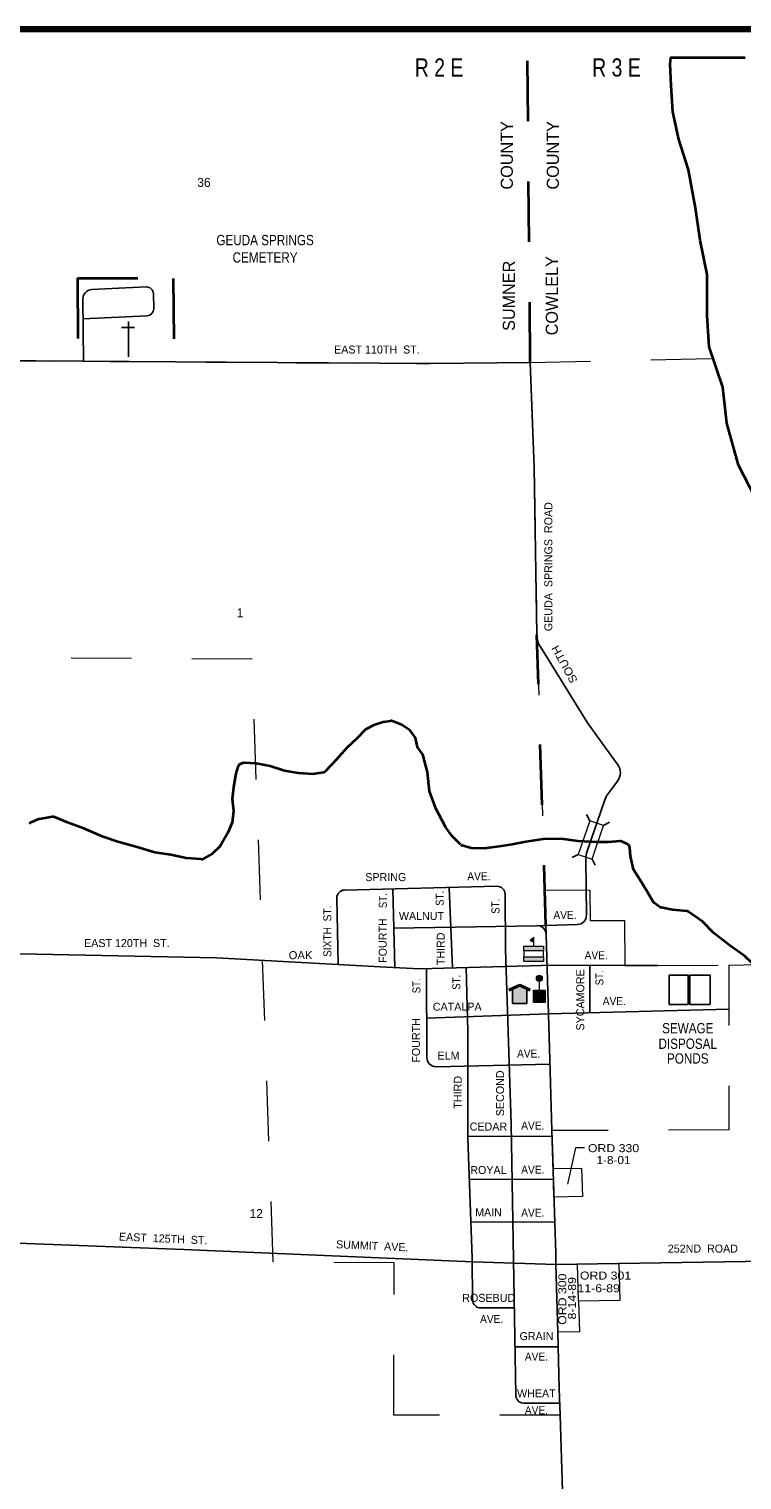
# Model space of a CAD drawing. Extents: x 410.7 to 415.18, y 2550.91 to 2554.85.
# Drawn here: x 412.011 to 413.193, y 2552.445 to 2554.85 of the extents above; entities that cross this region are included whole.
import ezdxf
from ezdxf.enums import TextEntityAlignment as Align

# ---------------------------------------------------------------- set-up
doc = ezdxf.new("R2010")
doc.units = 0
doc.header["$LTSCALE"] = 0.006
for name, pattern in [('DOT_DASHED', [7.7, 5, -1.2, 0.3, -1.2]), ('DOTTED', [1.5, 0.3, -1.2]), ('LONG_DASHED', [7.5, 6, -1.5]), ('MEDIUM_DASHED', [4.5, 3, -1.5])]:
    doc.linetypes.add(name, pattern=pattern)
for name, color, linetype, lineweight in [('14', 7, 'Continuous', 25), ('15', 7, 'MEDIUM_DASHED', 13), ('2', 7, 'DOT_DASHED', 35), ('21', 7, 'Continuous', 25), ('25', 7, 'Continuous', 35), ('32', 7, 'DOTTED', 35), ('35', 7, 'Continuous', 13), ('36', 7, 'Continuous', 13), ('4', 7, 'LONG_DASHED', 13), ('48', 7, 'Continuous', 106), ('50', 7, 'Continuous', 13), ('51', 7, 'Continuous', 13), ('6', 7, 'LONG_DASHED', 13)]:
    doc.layers.add(name, color=color, linetype=linetype, lineweight=lineweight)
for name, color, linetype in [('41', 7, 'Continuous'), ('45', 7, 'Continuous'), ('46', 7, 'Continuous'), ('49', 7, 'Continuous')]:
    doc.layers.add(name, color=color, linetype=linetype)

msp = doc.modelspace()

# ---------------------------------------------------------------- hatches: boundary and pattern name
at = {"layer": '35'}
for points in [[(412.848106, 2553.336364), (412.848106, 2553.343939), (412.842235, 2553.338826)], [(412.864394, 2553.329356), (412.864394, 2553.32178), (412.831629, 2553.32178), (412.831629, 2553.329356)], [(412.864394, 2553.311553), (412.864394, 2553.303977), (412.831629, 2553.303977), (412.831629, 2553.311553)]]:
    msp.add_hatch(color=256, dxfattribs=at).paths.add_polyline_path(points)
at = {"layer": '36'}
for points in [[(412.857527, 2553.271272, 1), (412.8571, 2553.281073, 1)], [(412.847727, 2553.236174), (412.847727, 2553.256439), (412.867235, 2553.256439), (412.867235, 2553.236174)]]:
    msp.add_hatch(color=256, dxfattribs=at).paths.add_polyline_path(points)
at = {"layer": '51'}
msp.add_hatch(color=256, dxfattribs=at).paths.add_polyline_path([(412.825, 2553.264583), (412.812689, 2553.259091), (412.812689, 2553.23428), (412.836742, 2553.23428), (412.836742, 2553.259091)])

# ---------------------------------------------------------------- linework, layer by layer
at = {"layer": '14'}
for p, q in [((412.114962, 2554.417803), (412.205682, 2554.422159)), ((412.100568, 2554.402462), (412.101515, 2554.298864)), ((412.217614, 2554.410985), (412.217992, 2554.385985)), ((412.100947, 2554.369508), (412.207197, 2554.374432)), ((412.937121, 2553.699621), (412.859091, 2553.825758)), ((412.937121, 2553.699621), (412.987311, 2553.630114)), ((412.987311, 2553.603409), (412.970644, 2553.581061)), ((412.965152, 2553.570644), (412.936742, 2553.486742)), ((412.934659, 2553.474242), (412.935417, 2553.380682)), ((412.53447, 2553.422538), (412.786932, 2553.428788)), ((412.521402, 2553.40928), (412.524053, 2553.298864)), ((412.614583, 2553.424621), (412.617614, 2553.29375)), ((412.707765, 2553.426894), (412.713447, 2553.293371)), ((412.801515, 2553.324053), (412.800568, 2553.41572)), ((412.615909, 2553.35928), (412.853409, 2553.363447)), ((412.853409, 2553.363447), (412.920644, 2553.365341)), ((412.86875, 2553.348674), (412.868182, 2553.363826)), ((412.810417, 2553.035227), (412.801515, 2553.324053)), ((412.670833, 2553.144697), (412.670076, 2553.292235)), ((412.738636, 2553.188258), (412.735795, 2553.293939)), ((412.941098, 2553.218182), (412.941098, 2553.297538)), ((413.053598, 2553.297538), (412.999053, 2553.297538)), ((412.872538, 2553.217235), (412.670455, 2553.210417)), ((412.872538, 2553.217235), (413.171591, 2553.224811)), ((412.686364, 2553.129735), (412.874811, 2553.133902)), ((412.818182, 2552.585227), (412.810417, 2553.035227)), ((412.738636, 2553.013826), (412.878409, 2553.014583)), ((412.741288, 2552.942803), (412.880682, 2552.943561)), ((412.743939, 2552.87178), (412.882765, 2552.872538)), ((412.746023, 2552.812879), (412.74678, 2552.742992)), ((412.884848, 2552.801894), (412.988447, 2552.803598)), ((412.887879, 2552.689583), (412.884848, 2552.801894)), ((412.81572, 2552.730114), (412.760227, 2552.729924)), ((412.816856, 2552.66553), (412.888447, 2552.66553)), ((412.831439, 2552.572159), (412.890909, 2552.572159))]:
    msp.add_line(p, q, dxfattribs=at)
for points in [[(411.845644, 2554.299621), (411.945644, 2554.3), (412.253977, 2554.297727), (412.677083, 2554.295265), (412.842235, 2554.29678)], [(412.842235, 2554.29678), (412.848674, 2554.122917), (412.853409, 2553.845265)], [(412.87822, 2553.023864), (412.875189, 2553.122538), (412.86875, 2553.348674)], [(412.999053, 2553.297538), (412.881629, 2553.297727), (412.658523, 2553.291856), (412.593371, 2553.295076), (412.322348, 2553.310038), (411.914394, 2553.318371)], [(412.988447, 2552.803598), (413.304545, 2552.808523), (413.723106, 2552.817424), (413.867992, 2552.819886), (413.903409, 2552.823295), (413.928977, 2552.829924), (413.95303, 2552.842992), (413.974432, 2552.860417), (413.990909, 2552.879356), (414.004735, 2552.905682), (414.025379, 2552.984091), (414.077273, 2553.207576), (414.087311, 2553.250568), (414.093939, 2553.267803), (414.107955, 2553.290909), (414.12197, 2553.304924), (414.14678, 2553.318182), (414.166477, 2553.321402), (414.216667, 2553.323864), (414.533333, 2553.331439)], [(412.746023, 2552.812879), (412.738636, 2553.010606), (412.738636, 2553.188258)], [(412.884848, 2552.801894), (412.88447, 2552.820644), (412.87822, 2553.023864)], [(411.948295, 2552.839015), (412.267803, 2552.826705), (412.747348, 2552.806061), (412.884848, 2552.801894)], [(412.891667, 2552.552273), (412.890152, 2552.596402), (412.887879, 2552.689583)], [(412.930871, 2551.014394), (412.927652, 2551.345265), (412.917235, 2551.688636), (412.911174, 2551.970455), (412.898485, 2552.336932), (412.891667, 2552.552273)]]:
    msp.add_lwpolyline(points, dxfattribs=at)
for centre, radius, start, end in [((412.115778, 2554.402612), 0.015152, 92.7761, 180.48115), ((412.206236, 2554.410791), 0.011364, 0.77371, 92.7761), ((412.206574, 2554.385789), 0.011364, 272.70666, 0.77371), ((412.89123, 2553.845699), 0.037879, 180.67157, 211.79447), ((412.968951, 2553.616889), 0.022727, 323.49098, 35.84315), ((413.001089, 2553.558439), 0.037879, 143.49098, 161.23461), ((412.972597, 2553.47458), 0.037879, 161.23461, 180.43048), ((412.787312, 2553.415547), 0.013258, 0.5798, 91.41263), ((412.534712, 2553.409318), 0.013258, 91.267, 179.86542), ((412.920272, 2553.380545), 0.015152, 271.64001, 0.43048), ((412.8536, 2553.348322), 0.015152, 1.6316, 91.03299), ((412.685973, 2553.144825), 0.015152, 180.2727, 271.29768), ((412.760085, 2552.743115), 0.013258, 180.59892, 270.32386), ((412.831425, 2552.585495), 0.013258, 180.98003, 270)]:
    msp.add_arc(centre, radius, start, end, dxfattribs=at)
at = {"layer": '15'}
for p, q in [((412.842235, 2554.29678), (413.145644, 2554.303409)), ((413.171591, 2553.297917), (413.741288, 2553.312311))]:
    msp.add_line(p, q, dxfattribs=at)
at = {"layer": '2'}
for p, q in [((412.842235, 2554.29678), (412.837879, 2554.802273)), ((412.868182, 2553.363826), (412.853409, 2553.845265))]:
    msp.add_line(p, q, dxfattribs=at)
at = {"layer": '21'}
for p, q in [((412.935795, 2553.547538), (412.940909, 2553.5375)), ((412.973674, 2553.534848), (412.963636, 2553.529735)), ((412.92178, 2553.481629), (412.911932, 2553.476326)), ((412.944697, 2553.473864), (412.949811, 2553.463826))]:
    msp.add_line(p, q, dxfattribs=at)
at = {"layer": '21', "lineweight": 13}
msp.add_lwpolyline([(412.944697, 2553.473864), (412.963636, 2553.529735), (412.940909, 2553.5375), (412.92178, 2553.481629)], close=True, dxfattribs=at)
at = {"layer": '25'}
for p, q in [((412.365341, 2553.632765), (412.361553, 2553.63125)), ((412.027083, 2553.539773), (412.014015, 2553.53428)), ((412.050189, 2553.54375), (412.028598, 2553.540152)), ((413.003409, 2553.498485), (412.993939, 2553.502841)), ((413.056818, 2553.394886), (413.047917, 2553.401326))]:
    msp.add_line(p, q, dxfattribs=at)
at = {"layer": '25', "lineweight": 25}
msp.add_line((413.106629, 2553.232955), (413.139962, 2553.232955), dxfattribs=at)
at = {"layer": '25'}
for points in [[(413.215341, 2554.072917), (413.187689, 2554.126515), (413.168182, 2554.196212), (413.161742, 2554.25625), (413.139015, 2554.322727), (413.135606, 2554.374621), (413.135606, 2554.442803), (413.124242, 2554.499621), (413.116288, 2554.55303), (413.104924, 2554.616288), (413.088636, 2554.666667), (413.078977, 2554.712121), (413.075758, 2554.755871), (413.074053, 2554.791477), (413.075379, 2554.802273), (413.198485, 2554.802273)], [(412.610417, 2553.702652), (412.598485, 2553.700568), (412.582955, 2553.695644), (412.569318, 2553.688447), (412.554735, 2553.673864), (412.538447, 2553.658333), (412.520644, 2553.638068), (412.502652, 2553.619508)], [(412.726894, 2553.498106), (412.712689, 2553.511553), (412.702273, 2553.526136), (412.685985, 2553.557765), (412.675379, 2553.586174), (412.672159, 2553.617803), (412.664015, 2553.64697), (412.655114, 2553.65928), (412.651894, 2553.674621), (412.642992, 2553.686742), (412.629167, 2553.696591), (412.614015, 2553.702462)], [(412.357576, 2553.626894), (412.354356, 2553.61553), (412.350379, 2553.592803), (412.347917, 2553.573295), (412.350379, 2553.553788), (412.347917, 2553.53428), (412.34072, 2553.517235), (412.328409, 2553.495455), (412.314773, 2553.482386), (412.300189, 2553.474432)], [(412.499053, 2553.617424), (412.481629, 2553.614583), (412.458144, 2553.616288), (412.434659, 2553.620265), (412.411174, 2553.627652), (412.387689, 2553.632386), (412.367992, 2553.633144)], [(412.296591, 2553.473674), (412.27178, 2553.475189), (412.246591, 2553.480871), (412.219886, 2553.484848), (412.19072, 2553.49375), (412.158333, 2553.502652), (412.133902, 2553.510795), (412.102273, 2553.524621), (412.074811, 2553.53428), (412.053788, 2553.543371)], [(412.99072, 2553.503409), (412.972159, 2553.501894), (412.950947, 2553.501894), (412.92178, 2553.503409), (412.893561, 2553.507576), (412.863447, 2553.506629), (412.835038, 2553.502652), (412.8125, 2553.497727), (412.79053, 2553.494508), (412.765341, 2553.491288), (412.744318, 2553.492045), (412.729545, 2553.496591)], [(413.046023, 2553.40322), (413.036174, 2553.419886), (413.024053, 2553.440152), (413.013447, 2553.456439), (413.008523, 2553.478409), (413.007386, 2553.493182)], [(413.101705, 2553.387689), (413.07822, 2553.389962), (413.05947, 2553.39375)], [(413.277462, 2553.257386), (413.248674, 2553.270644), (413.221023, 2553.290909), (413.198295, 2553.312879), (413.173295, 2553.330682), (413.146402, 2553.351705), (413.127841, 2553.370455), (413.104924, 2553.386364)]]:
    msp.add_lwpolyline(points, dxfattribs=at)
at = {"layer": '25', "lineweight": 25}
msp.add_lwpolyline([(413.072727, 2553.232955), (413.103977, 2553.232955), (413.103977, 2553.281439), (413.072727, 2553.281439)], close=True, dxfattribs=at)
msp.add_lwpolyline([(413.140341, 2553.232955), (413.140341, 2553.281439), (413.106629, 2553.281439), (413.106629, 2553.232955)], dxfattribs=at)
at = {"layer": '25'}
for centre, start, end in [((412.611569, 2553.69618), 69.13279, 100.01454), ((412.363982, 2553.625104), 111.54827, 164.48576), ((412.367744, 2553.62659), 87.79592, 111.54828), ((412.497906, 2553.624032), 279.46853, 316.18828), ((412.01664, 2553.528146), 112.84734, 144.26045), ((412.029607, 2553.533609), 99.46853, 112.84734), ((412.051242, 2553.537217), 66.78754, 99.46854), ((412.991219, 2553.496731), 66.0233, 94.57697), ((412.73153, 2553.50288), 226.52903, 253.29022), ((413.000697, 2553.492516), 4.96643, 66.02331), ((412.296978, 2553.480238), 266.52946, 298.82697), ((413.051677, 2553.406658), 210.56246, 234.44422), ((413.060727, 2553.400189), 234.44422, 258.68269), ((413.101115, 2553.38102), 54.98999, 84.41339)]:
    msp.add_arc(centre, 0.006629, start, end, dxfattribs=at)
at = {"layer": '32'}
msp.add_line((412.091667, 2554.436742), (412.092045, 2554.298864), dxfattribs=at)
at = {"layer": '32', "linetype": 'Continuous', "lineweight": 25}
for p, q in [((412.164394, 2554.354924), (412.186364, 2554.354924)), ((412.176136, 2554.364773), (412.176136, 2554.306061))]:
    msp.add_line(p, q, dxfattribs=at)
at = {"layer": '32'}
msp.add_lwpolyline([(412.091667, 2554.436742), (412.25, 2554.436364), (412.252083, 2554.297727)], dxfattribs=at)
at = {"layer": '35'}
msp.add_line((412.848106, 2553.329545), (412.848106, 2553.336364), dxfattribs=at)
for points in [[(412.848106, 2553.336364), (412.848106, 2553.343939), (412.842235, 2553.338826)], [(412.864394, 2553.329356), (412.864394, 2553.32178), (412.831629, 2553.32178), (412.831629, 2553.329356)], [(412.864394, 2553.311553), (412.864394, 2553.303977), (412.831629, 2553.303977), (412.831629, 2553.311553)]]:
    msp.add_lwpolyline(points, close=True, dxfattribs=at)
msp.add_lwpolyline([(412.864394, 2553.319697), (412.864394, 2553.32178), (412.831629, 2553.32178), (412.831629, 2553.311553), (412.864394, 2553.311553), (412.864394, 2553.320076)], dxfattribs=at)
at = {"layer": '36'}
msp.add_line((412.857576, 2553.255871), (412.857576, 2553.271591), dxfattribs=at)
msp.add_lwpolyline([(412.847727, 2553.236174), (412.847727, 2553.256439), (412.867235, 2553.256439), (412.867235, 2553.236174)], close=True, dxfattribs=at)
msp.add_circle((412.857314, 2553.276173), 0.004905, dxfattribs=at)
at = {"layer": '4'}
for points in [[(411.845644, 2554.299621), (411.945644, 2554.3), (412.253977, 2554.297727), (412.677083, 2554.295265), (412.842235, 2554.29678)], [(412.842235, 2554.29678), (412.848674, 2554.122917), (412.853409, 2553.845265), (412.866477, 2553.422917), (412.941098, 2553.422538), (412.941477, 2553.372159), (412.998295, 2553.372159), (412.999053, 2553.297538), (413.053598, 2553.297538), (413.171591, 2553.297917), (413.171591, 2553.025), (412.87822, 2553.023864), (412.880114, 2552.960985), (412.927462, 2552.961742), (412.928977, 2552.914394), (412.881629, 2552.913636)], [(412.887879, 2552.689583), (412.890152, 2552.596402), (412.891667, 2552.552273), (412.616098, 2552.552273), (412.616667, 2552.804356), (412.416098, 2552.806439), (412.381061, 2553.805303), (411.881629, 2553.808144)], [(412.881629, 2552.913636), (412.88447, 2552.820644), (412.884848, 2552.801894), (412.989015, 2552.803598), (412.99072, 2552.742424), (412.922538, 2552.741288), (412.923864, 2552.690152), (412.887879, 2552.689583)]]:
    msp.add_lwpolyline(points, dxfattribs=at)
at = {"layer": '48'}
msp.add_lwpolyline([(410.698106, 2550.967045), (410.698106, 2554.849621), (414.580682, 2554.849621), (414.580682, 2550.967045)], close=True, dxfattribs=at)
at = {"layer": '50', "lineweight": 40}
msp.add_lwpolyline([(412.807008, 2553.256629), (412.825, 2553.264583), (412.842045, 2553.256629)], dxfattribs=at)
at = {"layer": '50'}
for points in [[(412.816667, 2553.23428), (412.812689, 2553.23428), (412.812689, 2553.259091)], [(412.836742, 2553.259091), (412.836742, 2553.23428), (412.816477, 2553.23428)]]:
    msp.add_lwpolyline(points, dxfattribs=at)
at = {"layer": '51'}
msp.add_lwpolyline([(412.825, 2553.264583), (412.812689, 2553.259091), (412.812689, 2553.23428), (412.836742, 2553.23428), (412.836742, 2553.259091)], close=True, dxfattribs=at)
at = {"layer": '6'}
for p, q in [((412.881629, 2552.913636), (412.880114, 2552.960985)), ((412.922538, 2552.741288), (412.920833, 2552.802462))]:
    msp.add_line(p, q, dxfattribs=at)
at = {"layer": '6', "linetype": 'Continuous'}
msp.add_lwpolyline([(412.932008, 2552.995076), (412.917424, 2552.995076), (412.903788, 2552.935038)], dxfattribs=at)

# ---------------------------------------------------------------- texts
at = {"layer": '25', "width": 0.85}
for s, p in [('SEWAGE', (413.103504, 2553.185038)), ('DISPOSAL', (413.103409, 2553.15928)), ('PONDS', (413.103504, 2553.134848))]:
    msp.add_text(s, height=0.01705, dxfattribs=at).set_placement(p, align=Align.CENTER)
at = {"layer": '32', "width": 0.85}
for s, p in [('GEUDA SPRINGS', (412.402652, 2554.491288)), ('CEMETERY', (412.402652, 2554.4625))]:
    msp.add_text(s, height=0.01705, dxfattribs=at).set_placement(p, align=Align.CENTER)
at = {"layer": '41'}
for s, p in [('COUNTY', (412.813447, 2554.640246)), ('COUNTY', (412.889773, 2554.640246)), ('SUMNER', (412.816856, 2554.407481)), ('COWLELY', (412.888068, 2554.407576))]:
    msp.add_text(s, height=0.02008, rotation=90, dxfattribs=at).set_placement(p, align=Align.CENTER)
at = {"layer": '45'}
for s, p in [('36', (412.301326, 2554.587879)), ('1', (412.361174, 2553.874621)), ('12', (412.387879, 2552.878788))]:
    msp.add_text(s, height=0.01496, dxfattribs=at).set_placement(p, align=Align.CENTER)
at = {"layer": '46', "width": 0.8}
for s, p in [('R 2 E', (412.691098, 2554.770833)), ('R 3 E', (412.985227, 2554.770833))]:
    msp.add_text(s, height=0.03011, dxfattribs=at).set_placement(p, align=Align.CENTER)
at = {"layer": '49'}
for s, p in [('EAST 110TH  ST.', (412.588068, 2554.311742)), ('SPRING', (412.602746, 2553.437311)), ('WALNUT', (412.661932, 2553.372917)), ('EAST 120TH  ST.', (412.173485, 2553.32803)), ('CATALPA', (412.721212, 2553.222538)), ('ELM', (412.706913, 2553.141477)), ('CEDAR', (412.773011, 2553.023864)), ('ROYAL', (412.773011, 2552.951894)), ('MAIN', (412.773106, 2552.881629)), ('252ND  ROAD', (413.128504, 2552.821591)), ('ROSEBUD', (412.77339, 2552.739962)), ('GRAIN', (412.852652, 2552.676515)), ('WHEAT', (412.852462, 2552.581629))]:
    msp.add_text(s, height=0.01326, dxfattribs=at).set_placement(p, align=Align.CENTER)
for s, rotation, p in [('GEUDA  SPRINGS  ROAD', 90, (412.878977, 2553.958523)), ('FOURTH', 90, (412.604356, 2553.338731)), ('THIRD', 90, (412.700379, 2553.325)), ('SYCAMORE', 90, (412.931818, 2553.240436)), ('FOURTH', 90, (412.65947, 2553.17339)), ('SECOND', 90, (412.798864, 2553.085606)), ('THIRD', 90, (412.728788, 2553.087311)), ('EAST  125TH  ST.', 357.481, (412.233421, 2552.838366)), ('SUMMIT  AVE.', 357.481, (412.580106, 2552.826239))]:
    msp.add_text(s, height=0.01326, rotation=rotation, dxfattribs=at).set_placement(p, align=Align.CENTER)
for s, rotation, width, p in [('SOUTH', 118.83, 1.1, (412.90497, 2553.799928)), ('ST.', 90, 0.9, (412.604545, 2553.40483)), ('ST.', 90, 0.9, (412.698674, 2553.408807)), ('ST.', 90, 0.9, (412.791288, 2553.395549)), ('SIXTH  ST.', 90, 0.95, (412.5125, 2553.354167)), ('ST.', 90, 0.9, (412.963636, 2553.276989)), ('ST.', 90, 0.9, (412.660227, 2553.263731)), ('ST.', 90, 0.9, (412.726326, 2553.269602))]:
    msp.add_text(s, height=0.01326, rotation=rotation, dxfattribs=dict(at, width=width)).set_placement(p, align=Align.CENTER)
for s, width, p in [('AVE.', 0.95, (412.757102, 2553.438826)), ('AVE.', 0.95, (412.899905, 2553.374621)), ('OAK', 1.05, (412.461458, 2553.307955)), ('AVE.', 0.95, (412.95161, 2553.307765)), ('AVE.', 0.95, (412.981723, 2553.231818)), ('AVE.', 0.95, (412.839678, 2553.144886)), ('AVE.', 0.95, (412.846496, 2553.025568)), ('AVE.', 0.95, (412.846496, 2552.952462)), ('AVE.', 0.95, (412.846496, 2552.881061)), ('AVE.', 0.95, (412.778314, 2552.704924)), ('AVE.', 0.95, (412.852557, 2552.642614)), ('AVE.', 0.95, (412.852557, 2552.553788))]:
    msp.add_text(s, height=0.01326, dxfattribs=dict(at, width=width)).set_placement(p, align=Align.CENTER)
at = {"layer": '6'}
for s, width, p in [('ORD 330', 1.15, (412.980398, 2552.988068)), ('1-8-01', 1.1, (412.980398, 2552.968371)), ('ORD 301', 1.15, (412.96714, 2552.776894)), ('11-6-89', 1.15, (412.955777, 2552.755871))]:
    msp.add_text(s, height=0.01326, dxfattribs=dict(at, width=width)).set_placement(p, align=Align.CENTER)
at = {"layer": '6', "width": 1.15}
for s, p in [('ORD 300', (412.902083, 2552.744413)), ('8-14-89', (412.918182, 2552.745928))]:
    msp.add_text(s, height=0.01326, rotation=90, dxfattribs=at).set_placement(p, align=Align.CENTER)

doc.saveas('drawing.dxf')
